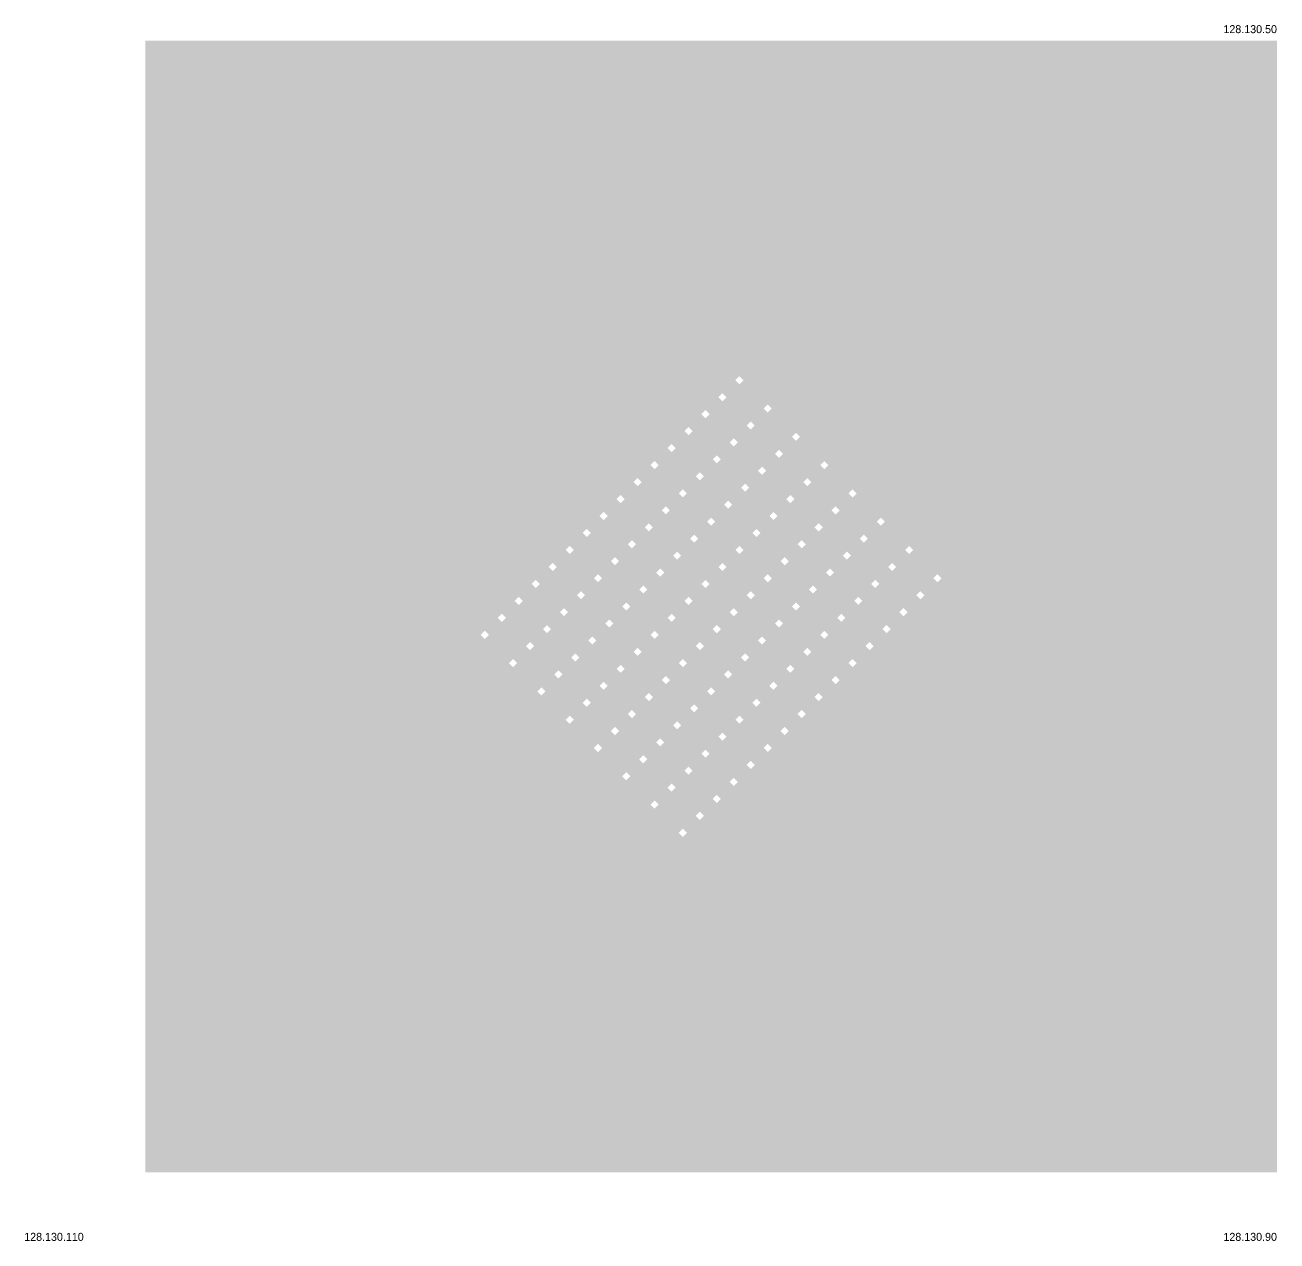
# Model space of a CAD drawing. Header units: inches. Extents: x -55000 to 163233, y -55008 to 54992.
# Drawn here: x 108714 to 119667, y 7595 to 18232 of the extents above; entities that cross this region are included whole.
import ezdxf

# ---------------------------------------------------------------- set-up
doc = ezdxf.new("R2010")
doc.units = ezdxf.units.IN
doc.header["$MEASUREMENT"] = 0
doc.linetypes.add('ACAD_ISO07W100', pattern=[3, 0, -3])
doc.layers.get('0').update_dxf_attribs({"color": 20, "linetype": 'ACAD_ISO07W100'})
doc.styles.get("Standard").update_dxf_attribs({"font": 'arial.ttf'})

msp = doc.modelspace()

# ---------------------------------------------------------------- hatches: boundary and pattern name
at = {"transparency": 33554483}
h = msp.add_hatch(color=256, dxfattribs=at)
h.dxf.hatch_style = 1
h.paths.add_polyline_path([(112885.48791, 13010.4025), (112850.13257, 13045.75784), (112885.48791, 13081.11317), (112920.84325, 13045.75784)], flags=16)
h.paths.add_polyline_path([(113033.98034, 13158.89492), (112998.625, 13194.25026), (113033.98034, 13229.6056), (113069.33568, 13194.25026)], flags=16)
h.paths.add_polyline_path([(112984.48286, 12614.4227), (112949.12752, 12649.77804), (112984.48286, 12685.13338), (113019.8382, 12649.77804)], flags=16)
h.paths.add_polyline_path([(113132.97529, 12762.91512), (113097.61995, 12798.27046), (113132.97529, 12833.6258), (113168.33063, 12798.27046)], flags=16)
h.paths.add_polyline_path([(113281.46771, 12911.40755), (113246.11237, 12946.76289), (113281.46771, 12982.11823), (113316.82305, 12946.76289)], flags=16)
h.paths.add_polyline_path([(113429.96014, 13059.89997), (113394.6048, 13095.25531), (113429.96014, 13130.61065), (113465.31547, 13095.25531)], flags=16)
h.paths.add_polyline_path([(113231.97024, 12366.93533), (113196.6149, 12402.29066), (113231.97024, 12437.646), (113267.32558, 12402.29066)], flags=16)
h.paths.add_polyline_path([(113380.46266, 12515.42775), (113345.10732, 12550.78309), (113380.46266, 12586.13843), (113415.818, 12550.78309)], flags=16)
h.paths.add_polyline_path([(113528.95508, 12663.92017), (113493.59975, 12699.27551), (113528.95508, 12734.63085), (113564.31042, 12699.27551)], flags=16)
h.paths.add_polyline_path([(113825.93993, 12960.90502), (113790.58459, 12996.26036), (113825.93993, 13031.6157), (113861.29527, 12996.26036)], flags=16)
h.paths.add_polyline_path([(113479.45761, 12119.44795), (113444.10227, 12154.80329), (113479.45761, 12190.15863), (113514.81295, 12154.80329)], flags=16)
h.paths.add_polyline_path([(113627.95003, 12267.94038), (113592.59469, 12303.29572), (113627.95003, 12338.65105), (113663.30537, 12303.29572)], flags=16)
h.paths.add_polyline_path([(113776.44246, 12416.4328), (113741.08712, 12451.78814), (113776.44246, 12487.14348), (113811.7978, 12451.78814)], flags=16)
h.paths.add_polyline_path([(113924.93488, 12564.92522), (113889.57954, 12600.28056), (113924.93488, 12635.6359), (113960.29022, 12600.28056)], flags=16)
h.paths.add_polyline_path([(114073.42731, 12713.41765), (114038.07197, 12748.77299), (114073.42731, 12784.12833), (114108.78265, 12748.77299)], flags=16)
h.paths.add_polyline_path([(114221.91973, 12861.91007), (114186.56439, 12897.26541), (114221.91973, 12932.62075), (114257.27507, 12897.26541)], flags=16)
h.paths.add_polyline_path([(113726.94498, 11871.96058), (113691.58964, 11907.31592), (113726.94498, 11942.67126), (113762.30032, 11907.31592)], flags=16)
h.paths.add_polyline_path([(113875.43741, 12020.453), (113840.08207, 12055.80834), (113875.43741, 12091.16368), (113910.79275, 12055.80834)], flags=16)
h.paths.add_polyline_path([(114023.92983, 12168.94543), (113988.57449, 12204.30077), (114023.92983, 12239.65611), (114059.28517, 12204.30077)], flags=16)
h.paths.add_polyline_path([(114172.42226, 12317.43785), (114137.06692, 12352.79319), (114172.42226, 12388.14853), (114207.77759, 12352.79319)], flags=16)
h.paths.add_polyline_path([(114320.91468, 12465.93028), (114285.55934, 12501.28561), (114320.91468, 12536.64095), (114356.27002, 12501.28561)], flags=16)
h.paths.add_polyline_path([(114469.4071, 12614.4227), (114434.05176, 12649.77804), (114469.4071, 12685.13338), (114504.76244, 12649.77804)], flags=16)
h.paths.add_polyline_path([(114271.4172, 11921.45805), (114236.06187, 11956.81339), (114271.4172, 11992.16873), (114306.77254, 11956.81339)], flags=16)
h.paths.add_polyline_path([(114419.90963, 12069.95048), (114384.55429, 12105.30582), (114419.90963, 12140.66116), (114455.26497, 12105.30582)], flags=16)
h.paths.add_polyline_path([(114568.40205, 12218.4429), (114533.04671, 12253.79824), (114568.40205, 12289.15358), (114603.75739, 12253.79824)], flags=16)
h.paths.add_polyline_path([(114122.92478, 11772.96563), (114087.56944, 11808.32097), (114122.92478, 11843.67631), (114158.28012, 11808.32097)], flags=16)
h.paths.add_polyline_path([(113677.44751, 12812.4126), (113642.09217, 12847.76794), (113677.44751, 12883.12328), (113712.80285, 12847.76794)], flags=16)
h.paths.add_polyline_path([(113578.45256, 13208.3924), (113543.09722, 13243.74773), (113578.45256, 13279.10307), (113613.8079, 13243.74773)], flags=16)
h.paths.add_polyline_path([(113182.47276, 13307.38734), (113147.11742, 13342.74268), (113182.47276, 13378.09802), (113217.8281, 13342.74268)], flags=16)
h.paths.add_polyline_path([(113330.96519, 13455.87977), (113295.60985, 13491.23511), (113330.96519, 13526.59045), (113366.32052, 13491.23511)], flags=16)
h.paths.add_polyline_path([(113726.94498, 13356.88482), (113691.58964, 13392.24016), (113726.94498, 13427.5955), (113762.30032, 13392.24016)], flags=16)
h.paths.add_polyline_path([(113974.43236, 13109.39745), (113939.07702, 13144.75279), (113974.43236, 13180.10812), (114009.7877, 13144.75279)], flags=16)
h.paths.add_polyline_path([(112736.99549, 12861.91007), (112701.64015, 12897.26541), (112736.99549, 12932.62075), (112772.35083, 12897.26541)], flags=16)
h.paths.add_polyline_path([(113974.43236, 11624.47321), (113939.07702, 11659.82854), (113974.43236, 11695.18388), (114009.7877, 11659.82854)], flags=16)
h.paths.add_polyline_path([(114716.89448, 12366.93533), (114681.53914, 12402.29066), (114716.89448, 12437.646), (114752.24982, 12402.29066)], flags=16)
h.paths.add_polyline_path([(113479.45761, 13604.37219), (113444.10227, 13639.72753), (113479.45761, 13675.08287), (113514.81295, 13639.72753)], flags=16)
h.paths.add_polyline_path([(114221.91973, 11376.98583), (114186.56439, 11412.34117), (114221.91973, 11447.69651), (114257.27507, 11412.34117)], flags=16)
h.paths.add_polyline_path([(114370.41215, 11525.47826), (114335.05682, 11560.8336), (114370.41215, 11596.18893), (114405.76749, 11560.8336)], flags=16)
h.paths.add_polyline_path([(114518.90458, 11673.97068), (114483.54924, 11709.32602), (114518.90458, 11744.68136), (114554.25992, 11709.32602)], flags=16)
h.paths.add_polyline_path([(114667.397, 11822.4631), (114632.04166, 11857.81844), (114667.397, 11893.17378), (114702.75234, 11857.81844)], flags=16)
h.paths.add_polyline_path([(114815.88943, 11970.95553), (114780.53409, 12006.31087), (114815.88943, 12041.66621), (114851.24477, 12006.31087)], flags=16)
h.paths.add_polyline_path([(114964.38185, 12119.44795), (114929.02651, 12154.80329), (114964.38185, 12190.15863), (114999.73719, 12154.80329)], flags=16)
h.paths.add_polyline_path([(114469.4071, 11129.49846), (114434.05176, 11164.8538), (114469.4071, 11200.20914), (114504.76244, 11164.8538)], flags=16)
h.paths.add_polyline_path([(114617.89953, 11277.99088), (114582.54419, 11313.34622), (114617.89953, 11348.70156), (114653.25487, 11313.34622)], flags=16)
h.paths.add_polyline_path([(114766.39195, 11426.48331), (114731.03661, 11461.83865), (114766.39195, 11497.19398), (114801.74729, 11461.83865)], flags=16)
h.paths.add_polyline_path([(114914.88438, 11574.97573), (114879.52904, 11610.33107), (114914.88438, 11645.68641), (114950.23971, 11610.33107)], flags=16)
h.paths.add_polyline_path([(115063.3768, 11723.46815), (115028.02146, 11758.82349), (115063.3768, 11794.17883), (115098.73214, 11758.82349)], flags=16)
h.paths.add_polyline_path([(115211.86922, 11871.96058), (115176.51388, 11907.31592), (115211.86922, 11942.67126), (115247.22456, 11907.31592)], flags=16)
h.paths.add_polyline_path([(113627.95003, 13752.86462), (113592.59469, 13788.21996), (113627.95003, 13823.5753), (113663.30537, 13788.21996)], flags=16)
h.paths.add_polyline_path([(113776.44246, 13901.35704), (113741.08712, 13936.71238), (113776.44246, 13972.06772), (113811.7978, 13936.71238)], flags=16)
h.paths.add_polyline_path([(113924.93488, 14049.84947), (113889.57954, 14085.2048), (113924.93488, 14120.56014), (113960.29022, 14085.2048)], flags=16)
h.paths.add_polyline_path([(114073.42731, 14198.34189), (114038.07197, 14233.69723), (114073.42731, 14269.05257), (114108.78265, 14233.69723)], flags=16)
h.paths.add_polyline_path([(114221.91973, 14346.83431), (114186.56439, 14382.18965), (114221.91973, 14417.54499), (114257.27507, 14382.18965)], flags=16)
h.paths.add_polyline_path([(114370.41215, 14495.32674), (114335.05682, 14530.68208), (114370.41215, 14566.03742), (114405.76749, 14530.68208)], flags=16)
h.paths.add_polyline_path([(114518.90458, 14643.81916), (114483.54924, 14679.1745), (114518.90458, 14714.52984), (114554.25992, 14679.1745)], flags=16)
h.paths.add_polyline_path([(114667.397, 14792.31159), (114632.04166, 14827.66692), (114667.397, 14863.02226), (114702.75234, 14827.66692)], flags=16)
h.paths.add_polyline_path([(114815.88943, 14940.80401), (114780.53409, 14976.15935), (114815.88943, 15011.51469), (114851.24477, 14976.15935)], flags=16)
h.paths.add_polyline_path([(113875.43741, 13505.37724), (113840.08207, 13540.73258), (113875.43741, 13576.08792), (113910.79275, 13540.73258)], flags=16)
h.paths.add_polyline_path([(114023.92983, 13653.86967), (113988.57449, 13689.22501), (114023.92983, 13724.58035), (114059.28517, 13689.22501)], flags=16)
h.paths.add_polyline_path([(114172.42226, 13802.36209), (114137.06692, 13837.71743), (114172.42226, 13873.07277), (114207.77759, 13837.71743)], flags=16)
h.paths.add_polyline_path([(114320.91468, 13950.85452), (114285.55934, 13986.20985), (114320.91468, 14021.56519), (114356.27002, 13986.20985)], flags=16)
h.paths.add_polyline_path([(114469.4071, 14099.34694), (114434.05176, 14134.70228), (114469.4071, 14170.05762), (114504.76244, 14134.70228)], flags=16)
h.paths.add_polyline_path([(114617.89953, 14247.83936), (114582.54419, 14283.1947), (114617.89953, 14318.55004), (114653.25487, 14283.1947)], flags=16)
h.paths.add_polyline_path([(114766.39195, 14396.33179), (114731.03661, 14431.68713), (114766.39195, 14467.04247), (114801.74729, 14431.68713)], flags=16)
h.paths.add_polyline_path([(114914.88438, 14544.82421), (114879.52904, 14580.17955), (114914.88438, 14615.53489), (114950.23971, 14580.17955)], flags=16)
h.paths.add_polyline_path([(115063.3768, 14693.31664), (115028.02146, 14728.67197), (115063.3768, 14764.02731), (115098.73214, 14728.67197)], flags=16)
h.paths.add_polyline_path([(115211.86922, 14841.80906), (115176.51388, 14877.1644), (115211.86922, 14912.51974), (115247.22456, 14877.1644)], flags=16)
h.paths.add_polyline_path([(114122.92478, 13257.88987), (114087.56944, 13293.24521), (114122.92478, 13328.60055), (114158.28012, 13293.24521)], flags=16)
h.paths.add_polyline_path([(114271.4172, 13406.38229), (114236.06187, 13441.73763), (114271.4172, 13477.09297), (114306.77254, 13441.73763)], flags=16)
h.paths.add_polyline_path([(114419.90963, 13554.87472), (114384.55429, 13590.23006), (114419.90963, 13625.5854), (114455.26497, 13590.23006)], flags=16)
h.paths.add_polyline_path([(114568.40205, 13703.36714), (114533.04671, 13738.72248), (114568.40205, 13774.07782), (114603.75739, 13738.72248)], flags=16)
h.paths.add_polyline_path([(114716.89448, 13851.85957), (114681.53914, 13887.21491), (114716.89448, 13922.57024), (114752.24982, 13887.21491)], flags=16)
h.paths.add_polyline_path([(114865.3869, 14000.35199), (114830.03156, 14035.70733), (114865.3869, 14071.06267), (114900.74224, 14035.70733)], flags=16)
h.paths.add_polyline_path([(115013.87932, 14148.84441), (114978.52399, 14184.19975), (115013.87932, 14219.55509), (115049.23466, 14184.19975)], flags=16)
h.paths.add_polyline_path([(115162.37175, 14297.33684), (115127.01641, 14332.69218), (115162.37175, 14368.04752), (115197.72709, 14332.69218)], flags=16)
h.paths.add_polyline_path([(115310.86417, 14445.82926), (115275.50883, 14481.1846), (115310.86417, 14516.53994), (115346.21951, 14481.1846)], flags=16)
h.paths.add_polyline_path([(115459.3566, 14594.32169), (115424.00126, 14629.67703), (115459.3566, 14665.03236), (115494.71194, 14629.67703)], flags=16)
h.paths.add_polyline_path([(114370.41215, 13010.4025), (114335.05682, 13045.75784), (114370.41215, 13081.11317), (114405.76749, 13045.75784)], flags=16)
h.paths.add_polyline_path([(114518.90458, 13158.89492), (114483.54924, 13194.25026), (114518.90458, 13229.6056), (114554.25992, 13194.25026)], flags=16)
h.paths.add_polyline_path([(114667.397, 13307.38734), (114632.04166, 13342.74268), (114667.397, 13378.09802), (114702.75234, 13342.74268)], flags=16)
h.paths.add_polyline_path([(114815.88943, 13455.87977), (114780.53409, 13491.23511), (114815.88943, 13526.59045), (114851.24477, 13491.23511)], flags=16)
h.paths.add_polyline_path([(114964.38185, 13604.37219), (114929.02651, 13639.72753), (114964.38185, 13675.08287), (114999.73719, 13639.72753)], flags=16)
h.paths.add_polyline_path([(115112.87427, 13752.86462), (115077.51894, 13788.21996), (115112.87427, 13823.5753), (115148.22961, 13788.21996)], flags=16)
h.paths.add_polyline_path([(115261.3667, 13901.35704), (115226.01136, 13936.71238), (115261.3667, 13972.06772), (115296.72204, 13936.71238)], flags=16)
h.paths.add_polyline_path([(115409.85912, 14049.84947), (115374.50378, 14085.2048), (115409.85912, 14120.56014), (115445.21446, 14085.2048)], flags=16)
h.paths.add_polyline_path([(115558.35155, 14198.34189), (115522.99621, 14233.69723), (115558.35155, 14269.05257), (115593.70689, 14233.69723)], flags=16)
h.paths.add_polyline_path([(115706.84397, 14346.83431), (115671.48863, 14382.18965), (115706.84397, 14417.54499), (115742.19931, 14382.18965)], flags=16)
h.paths.add_polyline_path([(114617.89953, 12762.91512), (114582.54419, 12798.27046), (114617.89953, 12833.6258), (114653.25487, 12798.27046)], flags=16)
h.paths.add_polyline_path([(114766.39195, 12911.40755), (114731.03661, 12946.76289), (114766.39195, 12982.11823), (114801.74729, 12946.76289)], flags=16)
h.paths.add_polyline_path([(114914.88438, 13059.89997), (114879.52904, 13095.25531), (114914.88438, 13130.61065), (114950.23971, 13095.25531)], flags=16)
h.paths.add_polyline_path([(115063.3768, 13208.3924), (115028.02146, 13243.74773), (115063.3768, 13279.10307), (115098.73214, 13243.74773)], flags=16)
h.paths.add_polyline_path([(115211.86922, 13356.88482), (115176.51388, 13392.24016), (115211.86922, 13427.5955), (115247.22456, 13392.24016)], flags=16)
h.paths.add_polyline_path([(115360.36165, 13505.37724), (115325.00631, 13540.73258), (115360.36165, 13576.08792), (115395.71699, 13540.73258)], flags=16)
h.paths.add_polyline_path([(115508.85407, 13653.86967), (115473.49873, 13689.22501), (115508.85407, 13724.58035), (115544.20941, 13689.22501)], flags=16)
h.paths.add_polyline_path([(115657.3465, 13802.36209), (115621.99116, 13837.71743), (115657.3465, 13873.07277), (115692.70183, 13837.71743)], flags=16)
h.paths.add_polyline_path([(115805.83892, 13950.85452), (115770.48358, 13986.20985), (115805.83892, 14021.56519), (115841.19426, 13986.20985)], flags=16)
h.paths.add_polyline_path([(115954.33134, 14099.34694), (115918.976, 14134.70228), (115954.33134, 14170.05762), (115989.68668, 14134.70228)], flags=16)
h.paths.add_polyline_path([(114865.3869, 12515.42775), (114830.03156, 12550.78309), (114865.3869, 12586.13843), (114900.74224, 12550.78309)], flags=16)
h.paths.add_polyline_path([(115013.87932, 12663.92017), (114978.52399, 12699.27551), (115013.87932, 12734.63085), (115049.23466, 12699.27551)], flags=16)
h.paths.add_polyline_path([(115162.37175, 12812.4126), (115127.01641, 12847.76794), (115162.37175, 12883.12328), (115197.72709, 12847.76794)], flags=16)
h.paths.add_polyline_path([(115310.86417, 12960.90502), (115275.50883, 12996.26036), (115310.86417, 13031.6157), (115346.21951, 12996.26036)], flags=16)
h.paths.add_polyline_path([(115459.3566, 13109.39745), (115424.00126, 13144.75279), (115459.3566, 13180.10812), (115494.71194, 13144.75279)], flags=16)
h.paths.add_polyline_path([(115607.84902, 13257.88987), (115572.49368, 13293.24521), (115607.84902, 13328.60055), (115643.20436, 13293.24521)], flags=16)
h.paths.add_polyline_path([(115756.34145, 13406.38229), (115720.98611, 13441.73763), (115756.34145, 13477.09297), (115791.69678, 13441.73763)], flags=16)
h.paths.add_polyline_path([(115904.83387, 13554.87472), (115869.47853, 13590.23006), (115904.83387, 13625.5854), (115940.18921, 13590.23006)], flags=16)
h.paths.add_polyline_path([(116053.32629, 13703.36714), (116017.97095, 13738.72248), (116053.32629, 13774.07782), (116088.68163, 13738.72248)], flags=16)
h.paths.add_polyline_path([(116201.81872, 13851.85957), (116166.46338, 13887.21491), (116201.81872, 13922.57024), (116237.17406, 13887.21491)], flags=16)
h.paths.add_polyline_path([(115112.87427, 12267.94038), (115077.51894, 12303.29572), (115112.87427, 12338.65105), (115148.22961, 12303.29572)], flags=16)
h.paths.add_polyline_path([(115261.3667, 12416.4328), (115226.01136, 12451.78814), (115261.3667, 12487.14348), (115296.72204, 12451.78814)], flags=16)
h.paths.add_polyline_path([(115409.85912, 12564.92522), (115374.50378, 12600.28056), (115409.85912, 12635.6359), (115445.21446, 12600.28056)], flags=16)
h.paths.add_polyline_path([(115558.35155, 12713.41765), (115522.99621, 12748.77299), (115558.35155, 12784.12833), (115593.70689, 12748.77299)], flags=16)
h.paths.add_polyline_path([(115706.84397, 12861.91007), (115671.48863, 12897.26541), (115706.84397, 12932.62075), (115742.19931, 12897.26541)], flags=16)
h.paths.add_polyline_path([(115855.33639, 13010.4025), (115819.98106, 13045.75784), (115855.33639, 13081.11317), (115890.69173, 13045.75784)], flags=16)
h.paths.add_polyline_path([(116003.82882, 13158.89492), (115968.47348, 13194.25026), (116003.82882, 13229.6056), (116039.18416, 13194.25026)], flags=16)
h.paths.add_polyline_path([(116152.32124, 13307.38734), (116116.9659, 13342.74268), (116152.32124, 13378.09802), (116187.67658, 13342.74268)], flags=16)
h.paths.add_polyline_path([(116300.81367, 13455.87977), (116265.45833, 13491.23511), (116300.81367, 13526.59045), (116336.16901, 13491.23511)], flags=16)
h.paths.add_polyline_path([(116449.30609, 13604.37219), (116413.95075, 13639.72753), (116449.30609, 13675.08287), (116484.66143, 13639.72753)], flags=16)
h.paths.add_polyline_path([(115360.36165, 12020.453), (115325.00631, 12055.80834), (115360.36165, 12091.16368), (115395.71699, 12055.80834)], flags=16)
h.paths.add_polyline_path([(115508.85407, 12168.94543), (115473.49873, 12204.30077), (115508.85407, 12239.65611), (115544.20941, 12204.30077)], flags=16)
h.paths.add_polyline_path([(115657.3465, 12317.43785), (115621.99116, 12352.79319), (115657.3465, 12388.14853), (115692.70183, 12352.79319)], flags=16)
h.paths.add_polyline_path([(115805.83892, 12465.93028), (115770.48358, 12501.28561), (115805.83892, 12536.64095), (115841.19426, 12501.28561)], flags=16)
h.paths.add_polyline_path([(115954.33134, 12614.4227), (115918.976, 12649.77804), (115954.33134, 12685.13338), (115989.68668, 12649.77804)], flags=16)
h.paths.add_polyline_path([(116102.82377, 12762.91512), (116067.46843, 12798.27046), (116102.82377, 12833.6258), (116138.17911, 12798.27046)], flags=16)
h.paths.add_polyline_path([(116251.31619, 12911.40755), (116215.96085, 12946.76289), (116251.31619, 12982.11823), (116286.67153, 12946.76289)], flags=16)
h.paths.add_polyline_path([(116399.80862, 13059.89997), (116364.45328, 13095.25531), (116399.80862, 13130.61065), (116435.16396, 13095.25531)], flags=16)
h.paths.add_polyline_path([(116548.30104, 13208.3924), (116512.9457, 13243.74773), (116548.30104, 13279.10307), (116583.65638, 13243.74773)], flags=16)
h.paths.add_polyline_path([(116696.79346, 13356.88482), (116661.43813, 13392.24016), (116696.79346, 13427.5955), (116732.1488, 13392.24016)], flags=16)
h.paths.add_polyline_path([(114964.38185, 15089.29643), (114929.02651, 15124.65177), (114964.38185, 15160.00711), (114999.73719, 15124.65177)], flags=16)
h.paths.add_polyline_path([(109766.89502, 8194.75272), (109766.89502, 18094.75272), (119666.89502, 18094.75272), (119666.89502, 8194.75272)])

# ---------------------------------------------------------------- texts
at = {"char_height": 70, "attachment_point": 3}
for s, insert in [('{\\fCastellar|b0|i0|c0|p18;128.130.50}', (119666.89502, 18230.65769)), ('{\\fCastellar|b0|i0|c0|p18;128.130.110}', (109227.81254, 7665.54515)), ('{\\fCastellar|b0|i0|c0|p18;128.130.90}', (119666.89502, 7665.54515))]:
    msp.add_mtext_dynamic_manual_height_columns(s, width=243.9962625, gutter_width=1, heights=[0], dxfattribs=dict(at, insert=insert))

doc.saveas('drawing.dxf')
